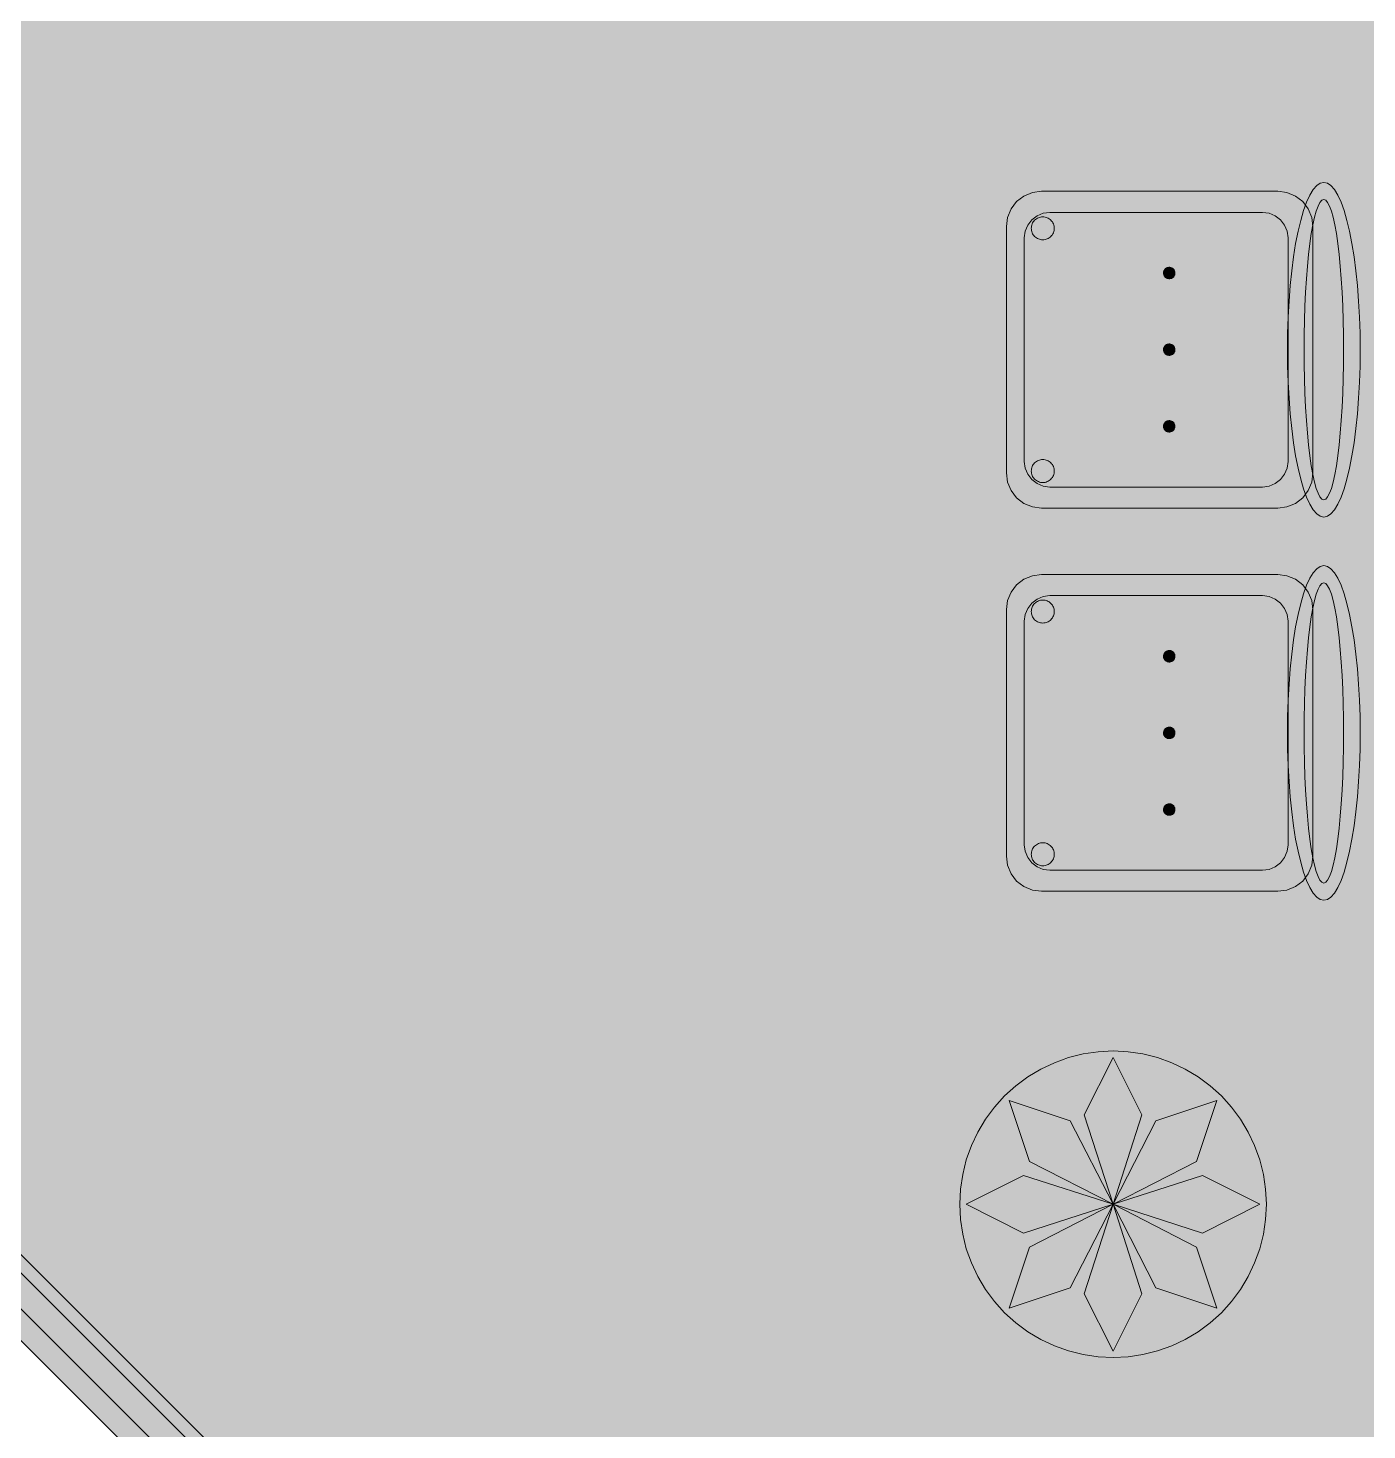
# Model space of a CAD drawing. Header units: metres. Extents: x 2172.2 to 2210.6, y 415.3 to 458.1.
# Drawn here: x 2189.83 to 2191.926, y 449.2 to 451.395 of the extents above; entities that cross this region are included whole.
import ezdxf

# ---------------------------------------------------------------- set-up
doc = ezdxf.new("R2010")
doc.units = ezdxf.units.M
doc.layers.add('NC_N1_CHAIRS', color=7, linetype='CONTINUOUS', lineweight=13)
doc.layers.add('NC_N1_FLOOR_DECOR', color=32, linetype='CONTINUOUS', lineweight=13)

# ---------------------------------------------------------------- blocks, each defined once
blk = doc.blocks.new('NC_N1_MIXED_FLOOR_TRIANGLE_L_1')
at = {"true_color": 0xeff0ee}
h = blk.add_hatch(color=256, dxfattribs=at)
h.dxf.hatch_style = 1
h.paths.add_polyline_path([(3.3202, 19.4236), (3.3203, 19.423), (3.3205, 19.4212), (3.3209, 19.4188), (3.3217, 19.4165), (3.3226, 19.4142), (3.3238, 19.412), (3.3251, 19.41), (3.3267, 19.4081), (3.3284, 19.4064), (3.3303, 19.4048), (3.3323, 19.4034), (3.3345, 19.4023), (3.3368, 19.4013), (3.3391, 19.4006), (3.3415, 19.4001), (3.344, 19.3999), (3.3598, 19.3991), (3.3611, 19.3991), (3.4514, 19.3991), (3.4514, 11.707), (-4.3727, 19.5311), (3.3194, 19.5311), (3.3194, 19.4968), (3.3194, 19.4407), (3.3195, 19.4395), (3.3199, 19.4308)])
at = {"color": 0, "linetype": 'CONTINUOUS', "lineweight": -2, "true_color": 0xa5b2b8}
blk.add_lwpolyline([(3.4514, 19.3991), (3.4514, 11.707), (-4.3727, 19.5311)], dxfattribs=at)
at = {"color": 0, "linetype": 'CONTINUOUS', "lineweight": -2, "true_color": 0xa38246}
for points in [[(3.4164, 19.3641), (3.4164, 11.7915), (-4.2882, 19.4961)], [(3.3564, 19.3042), (3.3564, 11.9364), (-4.1433, 19.4361)]]:
    blk.add_lwpolyline(points, dxfattribs=at)
at = {"color": 0, "linetype": 'CONTINUOUS', "lineweight": -2, "true_color": 0x778fa0}
blk.add_lwpolyline([(3.3764, 19.3241), (3.3764, 11.8881), (-4.1916, 19.4561)], dxfattribs=at)
at = {"color": 0, "linetype": 'CONTINUOUS', "lineweight": -2, "true_color": 0xa38246}
blk.add_lwpolyline([(1.7684, 15.5531), (1.7672, 15.5295), (1.7638, 15.5062), (1.7581, 15.4834), (1.7501, 15.4612), (1.7401, 15.4399), (1.728, 15.4197), (1.7139, 15.4008), (1.6981, 15.3833), (1.6807, 15.3675), (1.6617, 15.3535), (1.6415, 15.3414), (1.6202, 15.3313), (1.5981, 15.3234), (1.5752, 15.3177), (1.5519, 15.3142), (1.5284, 15.3131), (1.5049, 15.3142), (1.4816, 15.3177), (1.4587, 15.3234), (1.4366, 15.3313), (1.4153, 15.3414), (1.3951, 15.3535), (1.3761, 15.3675), (1.3587, 15.3833), (1.3429, 15.4008), (1.3288, 15.4197), (1.3167, 15.4399), (1.3067, 15.4612), (1.2987, 15.4834), (1.293, 15.5062), (1.2896, 15.5295), (1.2884, 15.5531), (1.2896, 15.5766), (1.293, 15.5999), (1.2987, 15.6227), (1.3067, 15.6449), (1.3167, 15.6662), (1.3288, 15.6864), (1.3429, 15.7053), (1.3587, 15.7228), (1.3761, 15.7386), (1.3951, 15.7526), (1.4153, 15.7647), (1.4366, 15.7748), (1.4587, 15.7827), (1.4816, 15.7884), (1.5049, 15.7919), (1.5284, 15.7931), (1.5519, 15.7919), (1.5752, 15.7884), (1.5981, 15.7827), (1.6202, 15.7748), (1.6415, 15.7647), (1.6617, 15.7526), (1.6807, 15.7386), (1.6981, 15.7228), (1.7139, 15.7053), (1.728, 15.6864), (1.7401, 15.6662), (1.7501, 15.6449), (1.7581, 15.6227), (1.7638, 15.5999), (1.7672, 15.5766)], close=True, dxfattribs=at)
at = {"color": 0, "linetype": 'CONTINUOUS', "lineweight": -2, "true_color": 0x778fa0}
for points in [[(1.5284, 15.5531), (1.4834, 15.6931), (1.5284, 15.7831), (1.5734, 15.6931)], [(1.5284, 15.5531), (1.3976, 15.6202), (1.3658, 15.7157), (1.4612, 15.6839)], [(1.5284, 15.5531), (1.5956, 15.6839), (1.691, 15.7157), (1.6592, 15.6202)], [(1.5284, 15.5531), (1.3884, 15.5081), (1.2984, 15.5531), (1.3884, 15.5981)], [(1.5284, 15.5531), (1.6684, 15.5981), (1.7584, 15.5531), (1.6684, 15.5081)], [(1.5284, 15.5531), (1.4612, 15.4222), (1.3658, 15.3904), (1.3976, 15.4859)], [(1.5284, 15.5531), (1.5734, 15.4131), (1.5284, 15.3231), (1.4834, 15.4131)], [(1.5284, 15.5531), (1.6592, 15.4859), (1.691, 15.3904), (1.5956, 15.4222)]]:
    blk.add_lwpolyline(points, close=True, dxfattribs=at)
blk = doc.blocks.new('NC_N1_CHAIR_IVORY')
at = {"true_color": 0xf6f5ef}
h = blk.add_hatch(color=256, dxfattribs=at)
h.dxf.hatch_style = 1
h.paths.add_polyline_path([(0.262, 0.222), (0.2607, 0.2276), (0.257, 0.2331), (0.2507, 0.2385), (0.2421, 0.2438), (0.2311, 0.2489), (0.2178, 0.2537), (0.2025, 0.2582), (0.1853, 0.2623), (0.1662, 0.2661), (0.1456, 0.2694), (0.1235, 0.2723), (0.1003, 0.2747), (0.0761, 0.2765), (0.0511, 0.2779), (0.0257, 0.2787), (0, 0.279), (-0.0257, 0.2787), (-0.0511, 0.2779), (-0.0761, 0.2765), (-0.1003, 0.2747), (-0.1235, 0.2723), (-0.1456, 0.2694), (-0.1662, 0.2661), (-0.1853, 0.2623), (-0.2025, 0.2582), (-0.2178, 0.2537), (-0.2311, 0.2489), (-0.2421, 0.2438), (-0.2507, 0.2385), (-0.257, 0.2331), (-0.2607, 0.2276), (-0.262, 0.222), (-0.2607, 0.2164), (-0.257, 0.2109), (-0.2507, 0.2055), (-0.2421, 0.2002), (-0.2311, 0.1951), (-0.2178, 0.1903), (-0.2025, 0.1858), (-0.1853, 0.1817), (-0.1662, 0.1779), (-0.1456, 0.1746), (-0.1235, 0.1717), (-0.1003, 0.1693), (-0.0761, 0.1675), (-0.0511, 0.1661), (-0.0257, 0.1653), (0, 0.165), (0.0257, 0.1653), (0.0511, 0.1661), (0.0761, 0.1675), (0.1003, 0.1693), (0.1235, 0.1717), (0.1456, 0.1746), (0.1662, 0.1779), (0.1853, 0.1817), (0.2025, 0.1858), (0.2178, 0.1903), (0.2311, 0.1951), (0.2421, 0.2002), (0.2507, 0.2055), (0.257, 0.2109), (0.2607, 0.2164)])
at = {"true_color": 0xdbe4e9}
h = blk.add_hatch(color=256, dxfattribs=at)
h.dxf.hatch_style = 1
h.paths.add_polyline_path([(0.193, -0.275), (-0.193, -0.275), (-0.2072, -0.2731), (-0.2205, -0.2676), (-0.2319, -0.2589), (-0.2406, -0.2475), (-0.2461, -0.2342), (-0.248, -0.22), (-0.248, 0.15), (-0.2461, 0.1642), (-0.2406, 0.1775), (-0.2319, 0.1889), (-0.2205, 0.1976), (-0.2072, 0.2031), (-0.193, 0.205), (0.193, 0.205), (0.2072, 0.2031), (0.2205, 0.1976), (0.2319, 0.1889), (0.2406, 0.1775), (0.2461, 0.1642), (0.248, 0.15), (0.248, -0.22), (0.2461, -0.2342), (0.2406, -0.2475), (0.2319, -0.2589), (0.2205, -0.2676), (0.2072, -0.2731)])
at = {"true_color": 0xa38246}
h = blk.add_hatch(color=256, dxfattribs=at)
h.dxf.hatch_style = 1
h.paths.add_polyline_path([(-0.111, -0.02), (-0.111, -0.0209), (-0.1112, -0.0218), (-0.1114, -0.0226), (-0.1117, -0.0234), (-0.1121, -0.0242), (-0.1125, -0.025), (-0.113, -0.0257), (-0.1136, -0.0264), (-0.1143, -0.027), (-0.115, -0.0275), (-0.1158, -0.0279), (-0.1166, -0.0283), (-0.1174, -0.0286), (-0.1182, -0.0288), (-0.1191, -0.029), (-0.12, -0.029), (-0.1209, -0.029), (-0.1218, -0.0288), (-0.1226, -0.0286), (-0.1234, -0.0283), (-0.1242, -0.0279), (-0.125, -0.0275), (-0.1257, -0.027), (-0.1264, -0.0264), (-0.127, -0.0257), (-0.1275, -0.025), (-0.1279, -0.0242), (-0.1283, -0.0234), (-0.1286, -0.0226), (-0.1288, -0.0218), (-0.129, -0.0209), (-0.129, -0.02), (-0.129, -0.0191), (-0.1288, -0.0182), (-0.1286, -0.0174), (-0.1283, -0.0166), (-0.1279, -0.0158), (-0.1275, -0.015), (-0.127, -0.0143), (-0.1264, -0.0136), (-0.1257, -0.013), (-0.125, -0.0125), (-0.1242, -0.0121), (-0.1234, -0.0117), (-0.1226, -0.0114), (-0.1218, -0.0112), (-0.1209, -0.011), (-0.12, -0.011), (-0.1191, -0.011), (-0.1182, -0.0112), (-0.1174, -0.0114), (-0.1166, -0.0117), (-0.1158, -0.0121), (-0.115, -0.0125), (-0.1143, -0.013), (-0.1136, -0.0136), (-0.113, -0.0143), (-0.1125, -0.015), (-0.1121, -0.0158), (-0.1117, -0.0166), (-0.1114, -0.0174), (-0.1112, -0.0182), (-0.111, -0.0191)])
h = blk.add_hatch(color=256, dxfattribs=at)
h.dxf.hatch_style = 1
h.paths.add_polyline_path([(0.009, -0.02), (0.009, -0.0209), (0.0088, -0.0218), (0.0086, -0.0226), (0.0083, -0.0234), (0.0079, -0.0242), (0.0075, -0.025), (0.007, -0.0257), (0.0064, -0.0264), (0.0057, -0.027), (0.005, -0.0275), (0.0042, -0.0279), (0.0034, -0.0283), (0.0026, -0.0286), (0.0018, -0.0288), (0.0009, -0.029), (0, -0.029), (-0.0009, -0.029), (-0.0018, -0.0288), (-0.0026, -0.0286), (-0.0034, -0.0283), (-0.0042, -0.0279), (-0.005, -0.0275), (-0.0057, -0.027), (-0.0064, -0.0264), (-0.007, -0.0257), (-0.0075, -0.025), (-0.0079, -0.0242), (-0.0083, -0.0234), (-0.0086, -0.0226), (-0.0088, -0.0218), (-0.009, -0.0209), (-0.009, -0.02), (-0.009, -0.0191), (-0.0088, -0.0182), (-0.0086, -0.0174), (-0.0083, -0.0166), (-0.0079, -0.0158), (-0.0075, -0.015), (-0.007, -0.0143), (-0.0064, -0.0136), (-0.0057, -0.013), (-0.005, -0.0125), (-0.0042, -0.0121), (-0.0034, -0.0117), (-0.0026, -0.0114), (-0.0018, -0.0112), (-0.0009, -0.011), (0, -0.011), (0.0009, -0.011), (0.0018, -0.0112), (0.0026, -0.0114), (0.0034, -0.0117), (0.0042, -0.0121), (0.005, -0.0125), (0.0057, -0.013), (0.0064, -0.0136), (0.007, -0.0143), (0.0075, -0.015), (0.0079, -0.0158), (0.0083, -0.0166), (0.0086, -0.0174), (0.0088, -0.0182), (0.009, -0.0191)])
h = blk.add_hatch(color=256, dxfattribs=at)
h.dxf.hatch_style = 1
h.paths.add_polyline_path([(0.129, -0.02), (0.129, -0.0209), (0.1288, -0.0218), (0.1286, -0.0226), (0.1283, -0.0234), (0.1279, -0.0242), (0.1275, -0.025), (0.127, -0.0257), (0.1264, -0.0264), (0.1257, -0.027), (0.125, -0.0275), (0.1242, -0.0279), (0.1234, -0.0283), (0.1226, -0.0286), (0.1218, -0.0288), (0.1209, -0.029), (0.12, -0.029), (0.1191, -0.029), (0.1182, -0.0288), (0.1174, -0.0286), (0.1166, -0.0283), (0.1158, -0.0279), (0.115, -0.0275), (0.1143, -0.027), (0.1136, -0.0264), (0.113, -0.0257), (0.1125, -0.025), (0.1121, -0.0242), (0.1117, -0.0234), (0.1114, -0.0226), (0.1112, -0.0218), (0.111, -0.0209), (0.111, -0.02), (0.111, -0.0191), (0.1112, -0.0182), (0.1114, -0.0174), (0.1117, -0.0166), (0.1121, -0.0158), (0.1125, -0.015), (0.113, -0.0143), (0.1136, -0.0136), (0.1143, -0.013), (0.115, -0.0125), (0.1158, -0.0121), (0.1166, -0.0117), (0.1174, -0.0114), (0.1182, -0.0112), (0.1191, -0.011), (0.12, -0.011), (0.1209, -0.011), (0.1218, -0.0112), (0.1226, -0.0114), (0.1234, -0.0117), (0.1242, -0.0121), (0.125, -0.0125), (0.1257, -0.013), (0.1264, -0.0136), (0.127, -0.0143), (0.1275, -0.015), (0.1279, -0.0158), (0.1283, -0.0166), (0.1286, -0.0174), (0.1288, -0.0182), (0.129, -0.0191)])
h = blk.add_hatch(color=256, dxfattribs=at)
h.dxf.hatch_style = 1
h.paths.add_polyline_path([(-0.172, -0.218), (-0.1721, -0.2198), (-0.1723, -0.2215), (-0.1728, -0.2232), (-0.1734, -0.2249), (-0.1741, -0.2265), (-0.175, -0.228), (-0.1761, -0.2294), (-0.1773, -0.2307), (-0.1786, -0.2319), (-0.18, -0.233), (-0.1815, -0.2339), (-0.1831, -0.2346), (-0.1848, -0.2352), (-0.1865, -0.2357), (-0.1882, -0.2359), (-0.19, -0.236), (-0.1918, -0.2359), (-0.1935, -0.2357), (-0.1952, -0.2352), (-0.1969, -0.2346), (-0.1985, -0.2339), (-0.2, -0.233), (-0.2014, -0.2319), (-0.2027, -0.2307), (-0.2039, -0.2294), (-0.205, -0.228), (-0.2059, -0.2265), (-0.2066, -0.2249), (-0.2072, -0.2232), (-0.2077, -0.2215), (-0.2079, -0.2198), (-0.208, -0.218), (-0.2079, -0.2162), (-0.2077, -0.2145), (-0.2072, -0.2128), (-0.2066, -0.2111), (-0.2059, -0.2095), (-0.205, -0.208), (-0.2039, -0.2066), (-0.2027, -0.2053), (-0.2014, -0.2041), (-0.2, -0.203), (-0.1985, -0.2021), (-0.1969, -0.2014), (-0.1952, -0.2008), (-0.1935, -0.2003), (-0.1918, -0.2001), (-0.19, -0.2), (-0.1882, -0.2001), (-0.1865, -0.2003), (-0.1848, -0.2008), (-0.1831, -0.2014), (-0.1815, -0.2021), (-0.18, -0.203), (-0.1786, -0.2041), (-0.1773, -0.2053), (-0.1761, -0.2066), (-0.175, -0.208), (-0.1741, -0.2095), (-0.1734, -0.2111), (-0.1728, -0.2128), (-0.1723, -0.2145), (-0.1721, -0.2162)])
h = blk.add_hatch(color=256, dxfattribs=at)
h.dxf.hatch_style = 1
h.paths.add_polyline_path([(0.208, -0.218), (0.2079, -0.2198), (0.2077, -0.2215), (0.2072, -0.2232), (0.2066, -0.2249), (0.2059, -0.2265), (0.205, -0.228), (0.2039, -0.2294), (0.2027, -0.2307), (0.2014, -0.2319), (0.2, -0.233), (0.1985, -0.2339), (0.1969, -0.2346), (0.1952, -0.2352), (0.1935, -0.2357), (0.1918, -0.2359), (0.19, -0.236), (0.1882, -0.2359), (0.1865, -0.2357), (0.1848, -0.2352), (0.1831, -0.2346), (0.1815, -0.2339), (0.18, -0.233), (0.1786, -0.2319), (0.1773, -0.2307), (0.1761, -0.2294), (0.175, -0.228), (0.1741, -0.2265), (0.1734, -0.2249), (0.1728, -0.2232), (0.1723, -0.2215), (0.1721, -0.2198), (0.172, -0.218), (0.1721, -0.2162), (0.1723, -0.2145), (0.1728, -0.2128), (0.1734, -0.2111), (0.1741, -0.2095), (0.175, -0.208), (0.1761, -0.2066), (0.1773, -0.2053), (0.1786, -0.2041), (0.18, -0.203), (0.1815, -0.2021), (0.1831, -0.2014), (0.1848, -0.2008), (0.1865, -0.2003), (0.1882, -0.2001), (0.19, -0.2), (0.1918, -0.2001), (0.1935, -0.2003), (0.1952, -0.2008), (0.1969, -0.2014), (0.1985, -0.2021), (0.2, -0.203), (0.2014, -0.2041), (0.2027, -0.2053), (0.2039, -0.2066), (0.205, -0.208), (0.2059, -0.2095), (0.2066, -0.2111), (0.2072, -0.2128), (0.2077, -0.2145), (0.2079, -0.2162)])
at = {"color": 0, "linetype": 'CONTINUOUS', "lineweight": -2, "true_color": 0x2d3540}
for points in [[(0.262, 0.222), (0.2607, 0.2276), (0.257, 0.2331), (0.2507, 0.2385), (0.2421, 0.2438), (0.2311, 0.2489), (0.2178, 0.2537), (0.2025, 0.2582), (0.1853, 0.2623), (0.1662, 0.2661), (0.1456, 0.2694), (0.1235, 0.2723), (0.1003, 0.2747), (0.0761, 0.2765), (0.0511, 0.2779), (0.0257, 0.2787), (0, 0.279), (-0.0257, 0.2787), (-0.0511, 0.2779), (-0.0761, 0.2765), (-0.1003, 0.2747), (-0.1235, 0.2723), (-0.1456, 0.2694), (-0.1662, 0.2661), (-0.1853, 0.2623), (-0.2025, 0.2582), (-0.2178, 0.2537), (-0.2311, 0.2489), (-0.2421, 0.2438), (-0.2507, 0.2385), (-0.257, 0.2331), (-0.2607, 0.2276), (-0.262, 0.222), (-0.2607, 0.2164), (-0.257, 0.2109), (-0.2507, 0.2055), (-0.2421, 0.2002), (-0.2311, 0.1951), (-0.2178, 0.1903), (-0.2025, 0.1858), (-0.1853, 0.1817), (-0.1662, 0.1779), (-0.1456, 0.1746), (-0.1235, 0.1717), (-0.1003, 0.1693), (-0.0761, 0.1675), (-0.0511, 0.1661), (-0.0257, 0.1653), (0, 0.165), (0.0257, 0.1653), (0.0511, 0.1661), (0.0761, 0.1675), (0.1003, 0.1693), (0.1235, 0.1717), (0.1456, 0.1746), (0.1662, 0.1779), (0.1853, 0.1817), (0.2025, 0.1858), (0.2178, 0.1903), (0.2311, 0.1951), (0.2421, 0.2002), (0.2507, 0.2055), (0.257, 0.2109), (0.2607, 0.2164)], [(0.193, -0.275), (-0.193, -0.275), (-0.2072, -0.2731), (-0.2205, -0.2676), (-0.2319, -0.2589), (-0.2406, -0.2475), (-0.2461, -0.2342), (-0.248, -0.22), (-0.248, 0.15), (-0.2461, 0.1642), (-0.2406, 0.1775), (-0.2319, 0.1889), (-0.2205, 0.1976), (-0.2072, 0.2031), (-0.193, 0.205), (0.193, 0.205), (0.2072, 0.2031), (0.2205, 0.1976), (0.2319, 0.1889), (0.2406, 0.1775), (0.2461, 0.1642), (0.248, 0.15), (0.248, -0.22), (0.2461, -0.2342), (0.2406, -0.2475), (0.2319, -0.2589), (0.2205, -0.2676), (0.2072, -0.2731)]]:
    blk.add_lwpolyline(points, close=True, dxfattribs=at)
at = {"color": 0, "linetype": 'CONTINUOUS', "lineweight": -2, "true_color": 0xa38246}
for points in [[(0.235, 0.222), (0.2339, 0.225), (0.2305, 0.228), (0.2249, 0.231), (0.2171, 0.2339), (0.2073, 0.2366), (0.1954, 0.2392), (0.1817, 0.2417), (0.1662, 0.2439), (0.1491, 0.246), (0.1306, 0.2478), (0.1108, 0.2493), (0.0899, 0.2506), (0.0682, 0.2517), (0.0458, 0.2524), (0.023, 0.2529), (0, 0.253), (-0.023, 0.2529), (-0.0458, 0.2524), (-0.0682, 0.2517), (-0.0899, 0.2506), (-0.1108, 0.2493), (-0.1306, 0.2478), (-0.1491, 0.246), (-0.1662, 0.2439), (-0.1817, 0.2417), (-0.1954, 0.2392), (-0.2073, 0.2366), (-0.2171, 0.2339), (-0.2249, 0.231), (-0.2305, 0.228), (-0.2339, 0.225), (-0.235, 0.222), (-0.2339, 0.219), (-0.2305, 0.216), (-0.2249, 0.213), (-0.2171, 0.2101), (-0.2073, 0.2074), (-0.1954, 0.2048), (-0.1817, 0.2023), (-0.1662, 0.2001), (-0.1491, 0.198), (-0.1306, 0.1962), (-0.1108, 0.1947), (-0.0899, 0.1934), (-0.0682, 0.1923), (-0.0458, 0.1916), (-0.023, 0.1911), (0, 0.191), (0.023, 0.1911), (0.0458, 0.1916), (0.0682, 0.1923), (0.0899, 0.1934), (0.1108, 0.1947), (0.1306, 0.1962), (0.1491, 0.198), (0.1662, 0.2001), (0.1817, 0.2023), (0.1954, 0.2048), (0.2073, 0.2074), (0.2171, 0.2101), (0.2249, 0.213), (0.2305, 0.216), (0.2339, 0.219)], [(0.175, -0.247), (-0.175, -0.247), (-0.1854, -0.2456), (-0.195, -0.2416), (-0.2033, -0.2353), (-0.2096, -0.227), (-0.2136, -0.2174), (-0.215, -0.207), (-0.215, 0.126), (-0.2136, 0.1364), (-0.2096, 0.146), (-0.2033, 0.1543), (-0.195, 0.1606), (-0.1854, 0.1646), (-0.175, 0.166), (0.175, 0.166), (0.1854, 0.1646), (0.195, 0.1606), (0.2033, 0.1543), (0.2096, 0.146), (0.2136, 0.1364), (0.215, 0.126), (0.215, -0.207), (0.2136, -0.2174), (0.2096, -0.227), (0.2033, -0.2353), (0.195, -0.2416), (0.1854, -0.2456)]]:
    blk.add_lwpolyline(points, close=True, dxfattribs=at)
at = {"color": 0, "linetype": 'CONTINUOUS', "lineweight": -2}
for points in [[(-0.111, -0.02), (-0.111, -0.0209), (-0.1112, -0.0218), (-0.1114, -0.0226), (-0.1117, -0.0234), (-0.1121, -0.0242), (-0.1125, -0.025), (-0.113, -0.0257), (-0.1136, -0.0264), (-0.1143, -0.027), (-0.115, -0.0275), (-0.1158, -0.0279), (-0.1166, -0.0283), (-0.1174, -0.0286), (-0.1182, -0.0288), (-0.1191, -0.029), (-0.12, -0.029), (-0.1209, -0.029), (-0.1218, -0.0288), (-0.1226, -0.0286), (-0.1234, -0.0283), (-0.1242, -0.0279), (-0.125, -0.0275), (-0.1257, -0.027), (-0.1264, -0.0264), (-0.127, -0.0257), (-0.1275, -0.025), (-0.1279, -0.0242), (-0.1283, -0.0234), (-0.1286, -0.0226), (-0.1288, -0.0218), (-0.129, -0.0209), (-0.129, -0.02), (-0.129, -0.0191), (-0.1288, -0.0182), (-0.1286, -0.0174), (-0.1283, -0.0166), (-0.1279, -0.0158), (-0.1275, -0.015), (-0.127, -0.0143), (-0.1264, -0.0136), (-0.1257, -0.013), (-0.125, -0.0125), (-0.1242, -0.0121), (-0.1234, -0.0117), (-0.1226, -0.0114), (-0.1218, -0.0112), (-0.1209, -0.011), (-0.12, -0.011), (-0.1191, -0.011), (-0.1182, -0.0112), (-0.1174, -0.0114), (-0.1166, -0.0117), (-0.1158, -0.0121), (-0.115, -0.0125), (-0.1143, -0.013), (-0.1136, -0.0136), (-0.113, -0.0143), (-0.1125, -0.015), (-0.1121, -0.0158), (-0.1117, -0.0166), (-0.1114, -0.0174), (-0.1112, -0.0182), (-0.111, -0.0191)], [(0.009, -0.02), (0.009, -0.0209), (0.0088, -0.0218), (0.0086, -0.0226), (0.0083, -0.0234), (0.0079, -0.0242), (0.0075, -0.025), (0.007, -0.0257), (0.0064, -0.0264), (0.0057, -0.027), (0.005, -0.0275), (0.0042, -0.0279), (0.0034, -0.0283), (0.0026, -0.0286), (0.0018, -0.0288), (0.0009, -0.029), (0, -0.029), (-0.0009, -0.029), (-0.0018, -0.0288), (-0.0026, -0.0286), (-0.0034, -0.0283), (-0.0042, -0.0279), (-0.005, -0.0275), (-0.0057, -0.027), (-0.0064, -0.0264), (-0.007, -0.0257), (-0.0075, -0.025), (-0.0079, -0.0242), (-0.0083, -0.0234), (-0.0086, -0.0226), (-0.0088, -0.0218), (-0.009, -0.0209), (-0.009, -0.02), (-0.009, -0.0191), (-0.0088, -0.0182), (-0.0086, -0.0174), (-0.0083, -0.0166), (-0.0079, -0.0158), (-0.0075, -0.015), (-0.007, -0.0143), (-0.0064, -0.0136), (-0.0057, -0.013), (-0.005, -0.0125), (-0.0042, -0.0121), (-0.0034, -0.0117), (-0.0026, -0.0114), (-0.0018, -0.0112), (-0.0009, -0.011), (0, -0.011), (0.0009, -0.011), (0.0018, -0.0112), (0.0026, -0.0114), (0.0034, -0.0117), (0.0042, -0.0121), (0.005, -0.0125), (0.0057, -0.013), (0.0064, -0.0136), (0.007, -0.0143), (0.0075, -0.015), (0.0079, -0.0158), (0.0083, -0.0166), (0.0086, -0.0174), (0.0088, -0.0182), (0.009, -0.0191)], [(0.129, -0.02), (0.129, -0.0209), (0.1288, -0.0218), (0.1286, -0.0226), (0.1283, -0.0234), (0.1279, -0.0242), (0.1275, -0.025), (0.127, -0.0257), (0.1264, -0.0264), (0.1257, -0.027), (0.125, -0.0275), (0.1242, -0.0279), (0.1234, -0.0283), (0.1226, -0.0286), (0.1218, -0.0288), (0.1209, -0.029), (0.12, -0.029), (0.1191, -0.029), (0.1182, -0.0288), (0.1174, -0.0286), (0.1166, -0.0283), (0.1158, -0.0279), (0.115, -0.0275), (0.1143, -0.027), (0.1136, -0.0264), (0.113, -0.0257), (0.1125, -0.025), (0.1121, -0.0242), (0.1117, -0.0234), (0.1114, -0.0226), (0.1112, -0.0218), (0.111, -0.0209), (0.111, -0.02), (0.111, -0.0191), (0.1112, -0.0182), (0.1114, -0.0174), (0.1117, -0.0166), (0.1121, -0.0158), (0.1125, -0.015), (0.113, -0.0143), (0.1136, -0.0136), (0.1143, -0.013), (0.115, -0.0125), (0.1158, -0.0121), (0.1166, -0.0117), (0.1174, -0.0114), (0.1182, -0.0112), (0.1191, -0.011), (0.12, -0.011), (0.1209, -0.011), (0.1218, -0.0112), (0.1226, -0.0114), (0.1234, -0.0117), (0.1242, -0.0121), (0.125, -0.0125), (0.1257, -0.013), (0.1264, -0.0136), (0.127, -0.0143), (0.1275, -0.015), (0.1279, -0.0158), (0.1283, -0.0166), (0.1286, -0.0174), (0.1288, -0.0182), (0.129, -0.0191)], [(-0.172, -0.218), (-0.1721, -0.2198), (-0.1723, -0.2215), (-0.1728, -0.2232), (-0.1734, -0.2249), (-0.1741, -0.2265), (-0.175, -0.228), (-0.1761, -0.2294), (-0.1773, -0.2307), (-0.1786, -0.2319), (-0.18, -0.233), (-0.1815, -0.2339), (-0.1831, -0.2346), (-0.1848, -0.2352), (-0.1865, -0.2357), (-0.1882, -0.2359), (-0.19, -0.236), (-0.1918, -0.2359), (-0.1935, -0.2357), (-0.1952, -0.2352), (-0.1969, -0.2346), (-0.1985, -0.2339), (-0.2, -0.233), (-0.2014, -0.2319), (-0.2027, -0.2307), (-0.2039, -0.2294), (-0.205, -0.228), (-0.2059, -0.2265), (-0.2066, -0.2249), (-0.2072, -0.2232), (-0.2077, -0.2215), (-0.2079, -0.2198), (-0.208, -0.218), (-0.2079, -0.2162), (-0.2077, -0.2145), (-0.2072, -0.2128), (-0.2066, -0.2111), (-0.2059, -0.2095), (-0.205, -0.208), (-0.2039, -0.2066), (-0.2027, -0.2053), (-0.2014, -0.2041), (-0.2, -0.203), (-0.1985, -0.2021), (-0.1969, -0.2014), (-0.1952, -0.2008), (-0.1935, -0.2003), (-0.1918, -0.2001), (-0.19, -0.2), (-0.1882, -0.2001), (-0.1865, -0.2003), (-0.1848, -0.2008), (-0.1831, -0.2014), (-0.1815, -0.2021), (-0.18, -0.203), (-0.1786, -0.2041), (-0.1773, -0.2053), (-0.1761, -0.2066), (-0.175, -0.208), (-0.1741, -0.2095), (-0.1734, -0.2111), (-0.1728, -0.2128), (-0.1723, -0.2145), (-0.1721, -0.2162)], [(0.208, -0.218), (0.2079, -0.2198), (0.2077, -0.2215), (0.2072, -0.2232), (0.2066, -0.2249), (0.2059, -0.2265), (0.205, -0.228), (0.2039, -0.2294), (0.2027, -0.2307), (0.2014, -0.2319), (0.2, -0.233), (0.1985, -0.2339), (0.1969, -0.2346), (0.1952, -0.2352), (0.1935, -0.2357), (0.1918, -0.2359), (0.19, -0.236), (0.1882, -0.2359), (0.1865, -0.2357), (0.1848, -0.2352), (0.1831, -0.2346), (0.1815, -0.2339), (0.18, -0.233), (0.1786, -0.2319), (0.1773, -0.2307), (0.1761, -0.2294), (0.175, -0.228), (0.1741, -0.2265), (0.1734, -0.2249), (0.1728, -0.2232), (0.1723, -0.2215), (0.1721, -0.2198), (0.172, -0.218), (0.1721, -0.2162), (0.1723, -0.2145), (0.1728, -0.2128), (0.1734, -0.2111), (0.1741, -0.2095), (0.175, -0.208), (0.1761, -0.2066), (0.1773, -0.2053), (0.1786, -0.2041), (0.18, -0.203), (0.1815, -0.2021), (0.1831, -0.2014), (0.1848, -0.2008), (0.1865, -0.2003), (0.1882, -0.2001), (0.19, -0.2), (0.1918, -0.2001), (0.1935, -0.2003), (0.1952, -0.2008), (0.1969, -0.2014), (0.1985, -0.2021), (0.2, -0.203), (0.2014, -0.2041), (0.2027, -0.2053), (0.2039, -0.2066), (0.205, -0.208), (0.2059, -0.2095), (0.2066, -0.2111), (0.2072, -0.2128), (0.2077, -0.2145), (0.2079, -0.2162)]]:
    blk.add_lwpolyline(points, close=True, dxfattribs=at)

msp = doc.modelspace()

# ---------------------------------------------------------------- block references
at = {"layer": 'NC_N1_CHAIRS', "linetype": 'CONTINUOUS', "rotation": -90}
for p in [(2191.6364, 450.8911), (2191.6364, 450.2911)]:
    msp.add_blockref('NC_N1_CHAIR_IVORY', p, dxfattribs=at)
at = {"layer": 'NC_N1_FLOOR_DECOR', "linetype": 'CONTINUOUS'}
msp.add_blockref('NC_N1_MIXED_FLOOR_TRIANGLE_L_1', (2190, 434), dxfattribs=at)

doc.saveas('drawing.dxf')
